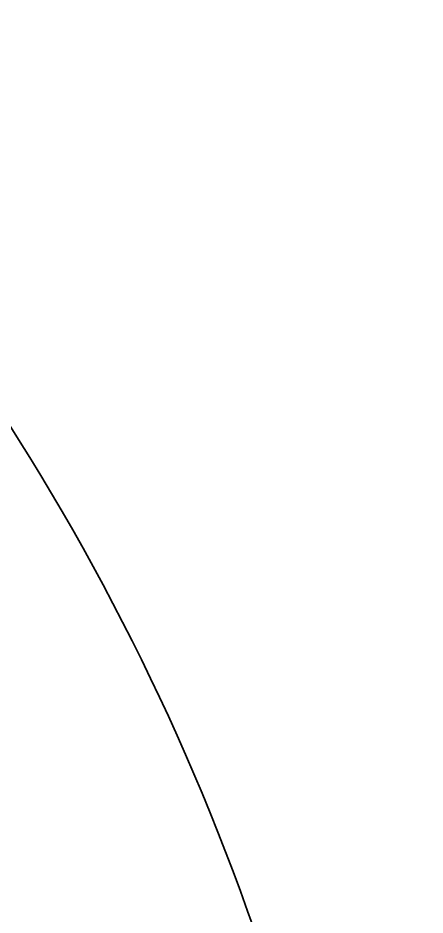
# Model space of a CAD drawing. Header units: millimetres. Extents: x 0 to 1840, y -1118 to 817.
# Drawn here: x 636.924 to 637.239, y -640.955 to -640.261 of the extents above; entities that cross this region are included whole.
import ezdxf

# ---------------------------------------------------------------- set-up
doc = ezdxf.new("R2010")
doc.units = ezdxf.units.MM
doc.layers.add('Blocks', color=7, linetype='Continuous')
doc.layers.add('Blocks$Outline', color=7, linetype='Continuous', lineweight=35, true_color=0xff3f3f)

# ---------------------------------------------------------------- blocks, each defined once
blk = doc.blocks.new('N02 Office Chair Back')
at = {"layer": 'Blocks$Outline'}
for points, knots in [([(542.56546, 434.45688), (543.18213, 434.43245), (543.79879, 434.40802), (544.41546, 434.3836), (552.13561, 434.07779), (559.85575, 433.77198), (567.57589, 433.46617), (567.95556, 433.45113), (568.33523, 433.43609), (568.7149, 433.42105), (571.31173, 433.31818), (573.90857, 433.21532), (576.5054, 433.11245), (584.63921, 432.79026), (593.32466, 432.44621), (605.15751, 432.57467), (616.52825, 433.1188), (637.15934, 441.99406), (655.85013, 471.60838), (665.16138, 514.52814), (665.24865, 574.86536), (665.02102, 619.63016), (664.88306, 646.75978), (664.87057, 649.21528), (664.85809, 651.67077), (664.8456, 654.12627)], [-33.969773, -33.969773, -33.969773, -33.969773, -32.118144, -32.118144, -32.118144, -8.937354, -8.937354, -8.937354, -7.797348, -7.797348, -7.797348, 0, 0, 0, 24.422873, 26.079249, 35.462205, 58.530127, 89.920556, 136.09876, 189.038345, 270.479618, 270.479618, 270.479618, 277.850842, 277.850842, 277.850842, 277.850842]), ([(680.62835, 653.32624), (680.71871, 650.14257), (680.80906, 646.95889), (680.89942, 643.77521), (681.96261, 606.31552), (683.45595, 553.69965), (677.42457, 489.19743), (665.46848, 454.41821), (648.89904, 433.6191), (629.29521, 419.91556), (612.78419, 417.27514), (601.77677, 416.65137), (600.20668, 416.56239), (580.30984, 417.0206), (560.413, 417.4788), (540.51615, 417.93701)], [-338.488171, -338.488171, -338.488171, -338.488171, -328.940201, -328.940201, -328.940201, -216.597136, -171.143155, -135.233907, -108.037966, -92.835775, -64.431904, -59.70635, -59.70635, -59.70635, 0, 0, 0, 0]), ([(635.98501, 475.22693), (636.19812, 475.12717), (636.55468, 474.90493), (636.92005, 474.49456), (637.08463, 474.15065), (637.14381, 473.94748), (637.15326, 473.91299)], [0.27986803, 0.27986803, 0.27986803, 0.27986803, 0.28571429, 0.29120879, 0.2967033, 0.29781515, 0.29781515, 0.29781515, 0.29781515])]:
    blk.add_open_spline(points, degree=3, knots=knots, dxfattribs=at)

msp = doc.modelspace()

# ---------------------------------------------------------------- block references
at = {"layer": 'Blocks'}
msp.add_blockref('N02 Office Chair Back', (0, -1115.02947), dxfattribs=at)

doc.saveas('drawing.dxf')
